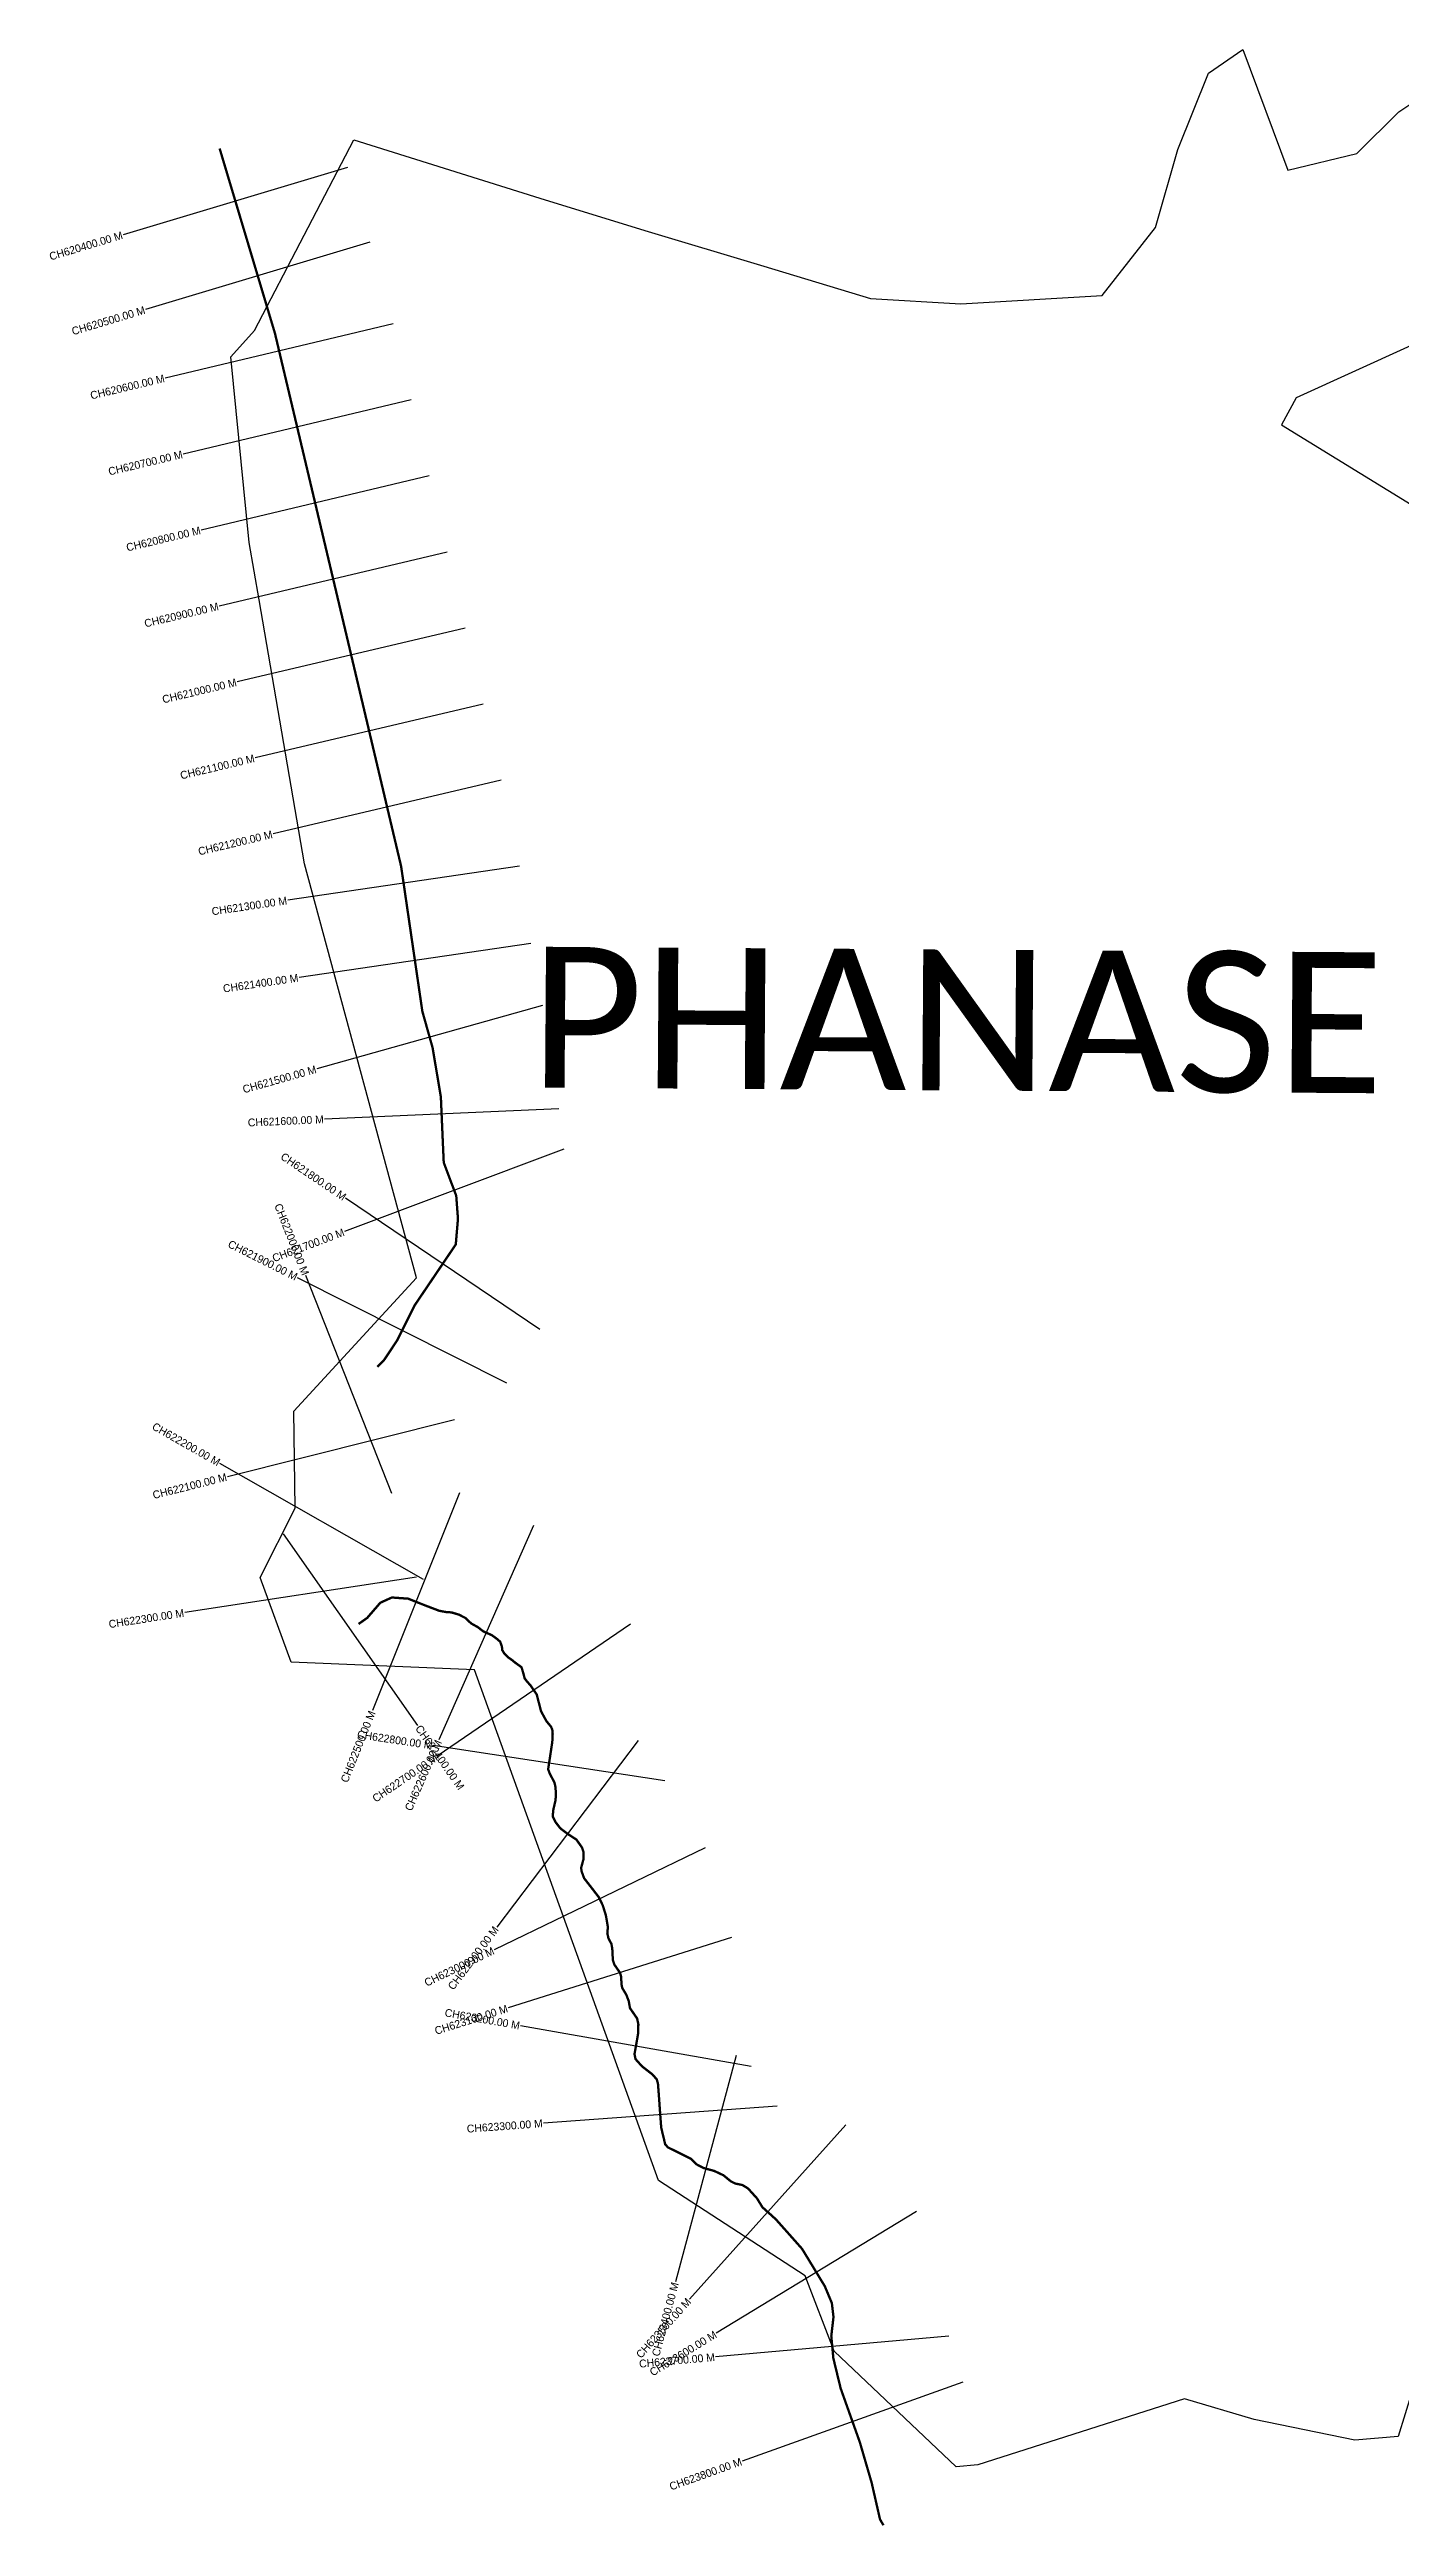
# Model space of a CAD drawing. Header units: metres. Extents: x 324371 to 327658, y 1815417 to 1818672.
# Drawn here: x 324371 to 326101, y 1815417 to 1818588 of the extents above; entities that cross this region are included whole.
import ezdxf
from ezdxf.enums import TextEntityAlignment as Align

# ---------------------------------------------------------------- set-up
doc = ezdxf.new("R2010")
doc.units = ezdxf.units.M
for name, color, linetype in [('CS', 134, 'Continuous'), ('CSMark', 6, 'Continuous'), ('NATURALLY PROTECTED', 3, 'Continuous'), ('VILLAGE NAME', 250, 'Continuous')]:
    doc.layers.add(name, color=color, linetype=linetype)

msp = doc.modelspace()

# ---------------------------------------------------------------- linework, layer by layer
at = {"color": 3}
for points in [[(324761.1, 1818472.8), (324999.2, 1818398.2), (325133.7, 1818357), (325286.2, 1818311.1), (325422.9, 1818269.9), (325538.3, 1818262.7), (325719.3, 1818273.7), (325787.5, 1818360.6), (325816.3, 1818460.4), (325855.6, 1818558.3), (325899.4, 1818588.5), (325957.3, 1818434.2), (326045.6, 1818455.3), (326099.3, 1818508.8), (326147.9, 1818541.2)], [(326116.3, 1815590.2), (326098.5, 1815532.3), (326042.9, 1815527.5), (325914.1, 1815554.2), (325824.7, 1815580.4), (325560, 1815496.1), (325532.2, 1815493.4), (325376.2, 1815641.6), (325339.2, 1815738), (325151.2, 1815860.1), (324915.6, 1816513.8), (324680.7, 1816523.5), (324641.2, 1816632.2), (324686.1, 1816721), (324684.3, 1816845), (324841.4, 1817015.8), (324697.7, 1817546), (324639.7, 1817883.8), (324627, 1817957.4), (324603.4, 1818195), (324634, 1818228.9), (324761.1, 1818472.8)], [(326262.3, 1818276.7), (325967.6, 1818142.5), (325949, 1818107.8), (326327.6, 1817875.2)]]:
    msp.add_lwpolyline(points, dxfattribs=at)
at = {"layer": 'CS'}
for p, q in [((324753.1, 1818437.5), (324465.7, 1818351.4)), ((324781.7, 1818341.7), (324494.4, 1818255.6)), ((324811.4, 1818237.1), (324519.5, 1818167.9)), ((324834.5, 1818139.8), (324542.5, 1818070.6)), ((324857.5, 1818042.5), (324565.6, 1817973.3)), ((324880.6, 1817945.1), (324588.6, 1817876)), ((324903.6, 1817847.8), (324611.7, 1817778.8)), ((324926.6, 1817750.4), (324634.7, 1817681.4)), ((324949.6, 1817653.1), (324657.7, 1817584.1)), ((324973.2, 1817542.7), (324676.4, 1817499.2)), ((324987.7, 1817443.8), (324690.9, 1817400.3)), ((325002.5, 1817364.6), (324713.7, 1817283.4)), ((325023.4, 1817232), (324723.6, 1817218.8)), ((325030, 1817180.7), (324749.2, 1817075.1)), ((324999.2, 1816949.8), (324750.5, 1817117.6)), ((324809.9, 1816739.7), (324699.8, 1817018.7)), ((324956.9, 1816881.1), (324688.9, 1817015.9)), ((324890.1, 1816834), (324599.1, 1816761.2)), ((324850.1, 1816629.4), (324589.5, 1816778.1)), ((324896.3, 1816740.3), (324784.9, 1816461.7)), ((324670.4, 1816688), (324842.7, 1816442.4)), ((324991.2, 1816698.7), (324870.1, 1816424.2)), ((324841.1, 1816632.4), (324544.5, 1816587.1)), ((325115.5, 1816572.3), (324867.6, 1816403.2)), ((325159.3, 1816371.6), (324862.8, 1816416.8)), ((325125.1, 1816423.6), (324944, 1816184.5)), ((325210.9, 1816285.9), (324940.8, 1816155.3)), ((325244.9, 1816171.3), (324958.8, 1816080.9)), ((325270, 1816005.8), (324974.6, 1816058.1)), ((325250.7, 1816020), (325172.9, 1815730.3)), ((325303.1, 1815955.3), (325003.9, 1815933.4)), ((325391.1, 1815931.5), (325190.9, 1815708.1)), ((325481.6, 1815820.3), (325225.2, 1815664.4)), ((325523.1, 1815660.9), (325224.4, 1815634.1)), ((325540.9, 1815601.8), (325258.4, 1815500.8))]:
    msp.add_line(p, q, dxfattribs=at)
at = {"layer": 'NATURALLY PROTECTED', "color": 2, "const_width": 3, "flags": 128}
for points in [[(324589.2, 1818461.8), (324660.1, 1818224.9), (324755.2, 1817823.6), (324821.6, 1817542.8), (324848.8, 1817357), (324861.9, 1817310.5), (324872.5, 1817247.5), (324874.8, 1817194.6), (324876.2, 1817163.4), (324881.8, 1817148.5), (324892.2, 1817120.9), (324894.4, 1817091.4), (324891.6, 1817058.5), (324865.6, 1817020), (324839.1, 1816980.8), (324816.2, 1816935.2), (324800.2, 1816911.1), (324791.2, 1816901.7)], [(324767.1, 1816572.6), (324778.1, 1816580.3), (324795, 1816599.8), (324809.8, 1816606.5), (324830.7, 1816605), (324852.5, 1816596.3), (324870.4, 1816589.5), (324879, 1816587.9), (324886.1, 1816587.4), (324895.5, 1816584.6), (324903.9, 1816580.3), (324911.3, 1816573.3), (324919.9, 1816568.5), (324926.7, 1816563.2), (324937.9, 1816558.2), (324945.1, 1816552.9), (324948.5, 1816549.8), (324950.7, 1816543.6), (324951.1, 1816539.2), (324954, 1816534.4), (324958.8, 1816529.8), (324963.1, 1816526.8), (324967.8, 1816523), (324975.8, 1816517.2), (324978.5, 1816508.1), (324979.7, 1816503.1), (324982.8, 1816498.9), (324987, 1816494.4), (324990.3, 1816489.6), (324995.4, 1816482.1), (324997.7, 1816472.9), (325000.8, 1816460.9), (325007.6, 1816448.4), (325013.6, 1816441), (325015.2, 1816437.3), (325015.7, 1816431.7), (325015.2, 1816421.6), (325012.8, 1816405.6), (325009.9, 1816386.6), (325011.9, 1816381.1), (325018, 1816369.6), (325019.3, 1816363.6), (325019.9, 1816354.3), (325019.3, 1816346.7), (325016.4, 1816334.2), (325015.8, 1816326.2), (325019.6, 1816318.6), (325025.7, 1816310.7), (325034.9, 1816303.8), (325046.1, 1816296.5), (325053.1, 1816286.6), (325055.3, 1816280.4), (325055.2, 1816271.7), (325052.2, 1816260.5), (325052.6, 1816256.2), (325056, 1816247), (325067.5, 1816232.2), (325074.7, 1816222.9), (325079.8, 1816212.4), (325083.8, 1816199.6), (325085.8, 1816188.2), (325086.4, 1816184.5), (325085.7, 1816176.7), (325087.1, 1816170.1), (325090.9, 1816163), (325092, 1816156.9), (325092.4, 1816150), (325092.7, 1816142.6), (325094.8, 1816136.3), (325101.8, 1816126.2), (325103.5, 1816120.8), (325103.7, 1816112), (325104.7, 1816106.7), (325110, 1816097.8), (325113.1, 1816089.8), (325114.7, 1816080.7), (325117.9, 1816076.1), (325123.8, 1816067.5), (325125.4, 1816060.2), (325125.3, 1816049.2), (325121.8, 1816029.2), (325120.5, 1816021.9), (325121.8, 1816015.5), (325130.1, 1816006.2), (325143.6, 1815995.7), (325148.9, 1815989.6), (325150.5, 1815984.4), (325151.7, 1815968.7), (325153.3, 1815946.1), (325154.7, 1815927.6), (325157.5, 1815915.9), (325159.8, 1815906.4), (325163.3, 1815902.4), (325174.1, 1815897.1), (325185.5, 1815891.4), (325192.9, 1815887.8), (325200.3, 1815880.5), (325208.9, 1815876), (325222.5, 1815872.3), (325234.4, 1815866.7), (325243.8, 1815859), (325249.3, 1815856.2), (325258.7, 1815854.2), (325265.9, 1815849.8), (325277.3, 1815837.2), (325284.3, 1815825.8), (325295, 1815816.2), (325301.6, 1815810.2), (325317.1, 1815792.8), (325335, 1815772.6), (325351.1, 1815746.2), (325364.2, 1815724.6), (325373.2, 1815703.1), (325375.3, 1815685.3), (325372.5, 1815661), (325375.1, 1815632.5), (325384.5, 1815593.8), (325409, 1815525), (325424.1, 1815473.3), (325434.9, 1815426.1), (325439.3, 1815418.6)]]:
    msp.add_lwpolyline(points, dxfattribs=at)

# ---------------------------------------------------------------- texts
at = {"layer": 'CSMark'}
for s, rotation, p in [('CH620400.00 M', 16.6743, (324464.7, 1818351.1)), ('CH620500.00 M', 16.6743, (324493.4, 1818255.3)), ('CH620600.00 M', 13.3265, (324518.5, 1818167.7)), ('CH620700.00 M', 13.3265, (324541.6, 1818070.4)), ('CH620800.00 M', 13.3265, (324564.6, 1817973.1)), ('CH620900.00 M', 13.3265, (324587.7, 1817875.8)), ('CH621000.00 M', 13.2965, (324610.7, 1817778.5)), ('CH621100.00 M', 13.2965, (324633.7, 1817681.2)), ('CH621200.00 M', 13.2965, (324656.7, 1817583.9)), ('CH621300.00 M', 8.3393, (324675.4, 1817499)), ('CH621400.00 M', 8.3393, (324689.9, 1817400.1)), ('CH621500.00 M', 15.6938, (324712.7, 1817283.1)), ('CH621600.00 M', 2.5122, (324722.6, 1817218.8)), ('CH621800.00 M', 325.9762, (324749.7, 1817118.2)), ('CH622000.00 M', 291.5307, (324699.4, 1817019.7)), ('CH621900.00 M', 333.2846, (324688, 1817016.4)), ('CH621700.00 M', 20.6226, (324748.3, 1817074.7)), ('CH622200.00 M', 330.2996, (324588.7, 1816778.6)), ('CH622100.00 M', 14.0439, (324598.1, 1816761)), ('CH622300.00 M', 8.7008, (324543.5, 1816586.9)), ('CH622500.00 M', 68.2093, (324784.6, 1816460.8)), ('CH622800.00 M', 351.3462, (324861.8, 1816416.9)), ('CH622600.00 M', 66.2067, (324869.7, 1816423.3)), ('CH622700.00 M', 34.3031, (324866.8, 1816402.7)), ('CH622900.00 M', 52.8617, (324943.4, 1816183.7)), ('CH623000.00 M', 25.7959, (324939.9, 1816154.9)), ('CH623100.00 M', 17.5341, (324957.8, 1816080.6)), ('CH623200.00 M', 349.9596, (324973.6, 1816058.3)), ('CH623300.00 M', 4.1774, (325002.9, 1815933.3)), ('CH623400.00 M', 74.9578, (325172.6, 1815729.4)), ('CH623500.00 M', 48.1217, (325190.2, 1815707.3)), ('CH623600.00 M', 31.3066, (325224.4, 1815663.9)), ('CH623700.00 M', 5.13, (325223.4, 1815634)), ('CH623800.00 M', 19.661, (325257.4, 1815500.5))]:
    msp.add_text(s, height=10, rotation=rotation, dxfattribs=at).set_placement(p, align=Align.MIDDLE_RIGHT)
msp.add_text('CH622400.00 M', height=10, rotation=305.0673, dxfattribs=at).set_placement((324843.3, 1816441.6), align=Align.MIDDLE_LEFT)
at = {"layer": 'VILLAGE NAME', "insert": (324987, 1817439.8), "char_height": 180.345, "attachment_point": 1, "rotation": 359.6139}
msp.add_mtext_dynamic_manual_height_columns('{\\fCalibri|b0|i0|c0|p34;PHANASE}', width=1779.605, gutter_width=901.7, heights=[0], dxfattribs=at)
msp.add_mtext_dynamic_manual_height_columns('{\\fCalibri|b0|i0|c0|p34;PHANASE}', width=1779.605, gutter_width=901.7, heights=[0], dxfattribs=at)

doc.saveas('drawing.dxf')
